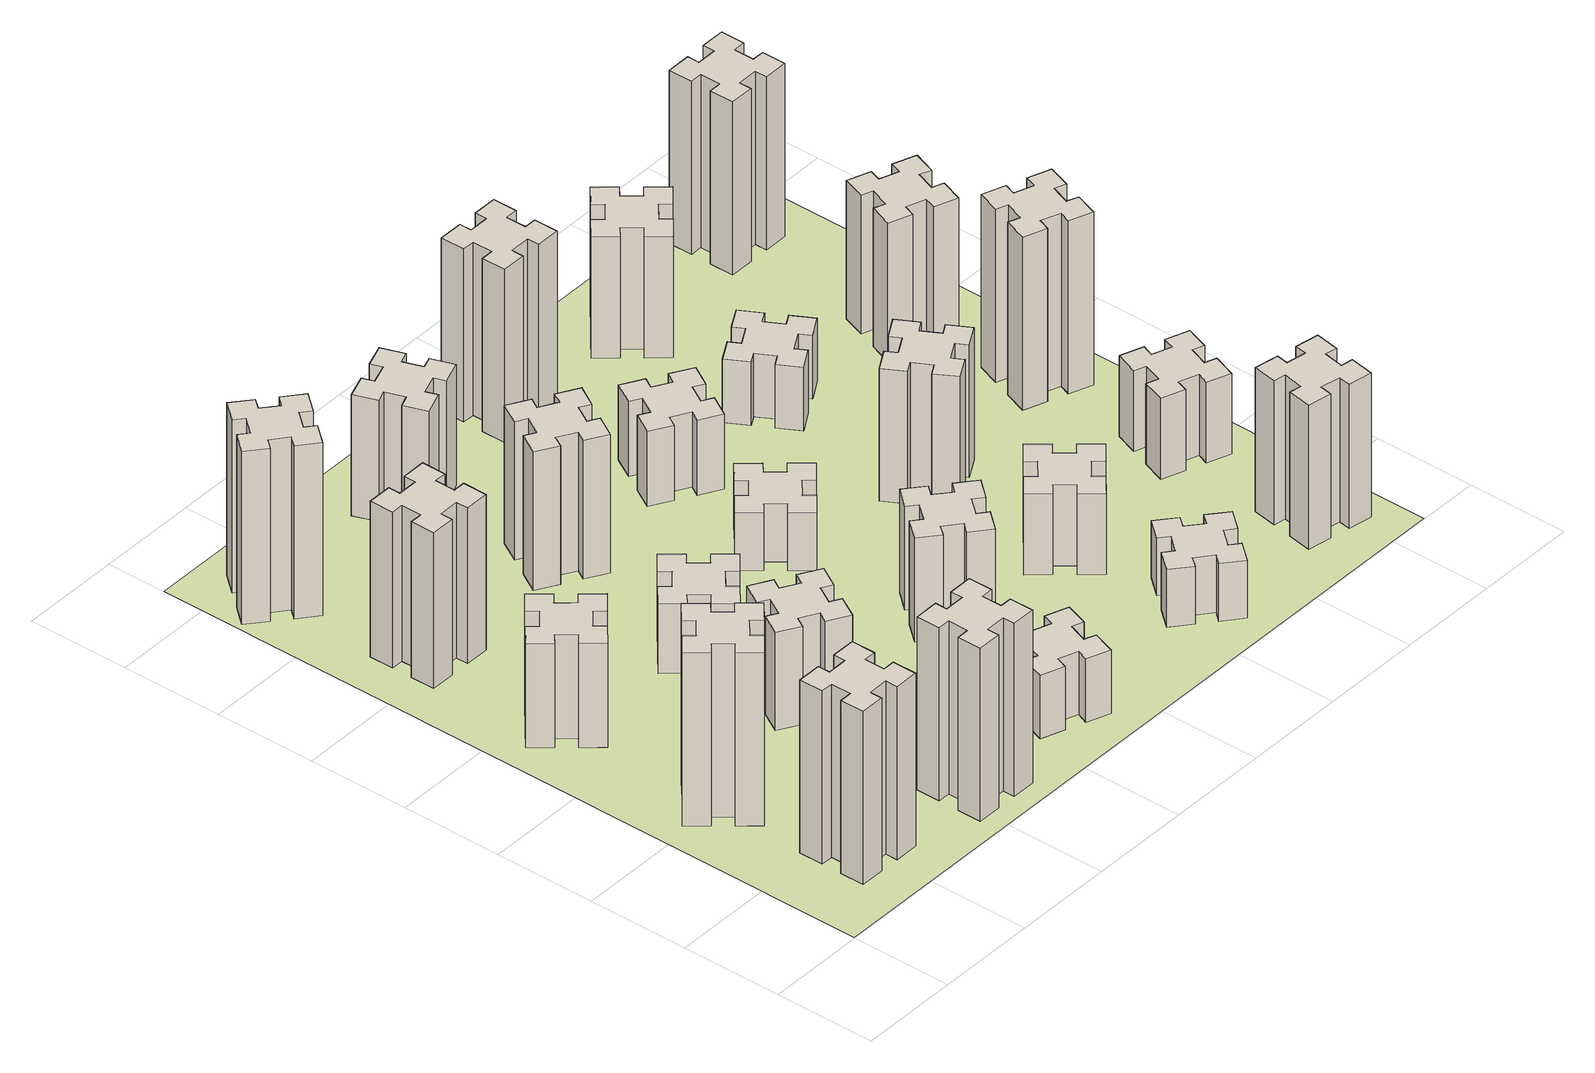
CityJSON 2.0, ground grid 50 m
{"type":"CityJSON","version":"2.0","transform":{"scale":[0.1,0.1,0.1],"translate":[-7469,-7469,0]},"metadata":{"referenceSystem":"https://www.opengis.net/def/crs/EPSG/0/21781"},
"CityObjects":{
"building1":{"type":"Building","attributes":{"class":"1000","function":"1000","usage":"1000","yearOfConstruction":2016,"roofType":"1000","measuredHeight":90,"storeysAboveGround":30,"storeysBelowGround":0},"geometry":[{"type":"Solid","lod":"1","boundaries":[[[[0,1,2,3,4,5,6,7,8,9,10,11,12,13,14,15,16,17,18,19]],[[17,16,20,21]],[[16,15,22,20]],[[15,14,23,22]],[[14,13,24,23]],[[13,12,25,24]],[[12,11,26,25]],[[11,10,27,26]],[[10,9,28,27]],[[9,8,29,28]],[[8,7,30,29]],[[7,6,31,30]],[[6,5,32,31]],[[5,4,33,32]],[[4,3,34,33]],[[3,2,35,34]],[[2,1,36,35]],[[1,0,37,36]],[[0,19,38,37]],[[19,18,39,38]],[[18,17,21,39]],[[24,25,26,27,28,29,30,31,32,33,34,35,36,37,38,39,21,20,22,23]]]]}]},
"building2":{"type":"Building","attributes":{"class":"1000","function":"1000","usage":"1000","yearOfConstruction":2016,"roofType":"1000","measuredHeight":90,"storeysAboveGround":30,"storeysBelowGround":0},"geometry":[{"type":"Solid","lod":"1","boundaries":[[[[40,41,42,43,44,45,46,47,48,49,50,51,52,53,54,55,56,57,58,59]],[[57,56,60,61]],[[56,55,62,60]],[[55,54,63,62]],[[54,53,64,63]],[[53,52,65,64]],[[52,51,66,65]],[[51,50,67,66]],[[50,49,68,67]],[[49,48,69,68]],[[48,47,70,69]],[[47,46,71,70]],[[46,45,72,71]],[[45,44,73,72]],[[44,43,74,73]],[[43,42,75,74]],[[42,41,76,75]],[[41,40,77,76]],[[40,59,78,77]],[[59,58,79,78]],[[58,57,61,79]],[[64,65,66,67,68,69,70,71,72,73,74,75,76,77,78,79,61,60,62,63]]]]}]},
"building3":{"type":"Building","attributes":{"class":"1000","function":"1000","usage":"1000","yearOfConstruction":2016,"roofType":"1000","measuredHeight":54,"storeysAboveGround":30,"storeysBelowGround":0},"geometry":[{"type":"Solid","lod":"1","boundaries":[[[[80,81,82,83,84,85,86,87,88,89,90,91,92,93,94,95,96,97,98,99]],[[97,96,100,101]],[[96,95,102,100]],[[95,94,103,102]],[[94,93,104,103]],[[93,92,105,104]],[[92,91,106,105]],[[91,90,107,106]],[[90,89,108,107]],[[89,88,109,108]],[[88,87,110,109]],[[87,86,111,110]],[[86,85,112,111]],[[85,84,113,112]],[[84,83,114,113]],[[83,82,115,114]],[[82,81,116,115]],[[81,80,117,116]],[[80,99,118,117]],[[99,98,119,118]],[[98,97,101,119]],[[104,105,106,107,108,109,110,111,112,113,114,115,116,117,118,119,101,100,102,103]]]]}]},
"building4":{"type":"Building","attributes":{"class":"1000","function":"1000","usage":"1000","yearOfConstruction":2016,"roofType":"1000","measuredHeight":81,"storeysAboveGround":30,"storeysBelowGround":0},"geometry":[{"type":"Solid","lod":"1","boundaries":[[[[120,121,122,123,124,125,126,127,128,129,130,131,132,133,134,135,136,137,138,139]],[[137,136,140,141]],[[136,135,142,140]],[[135,134,143,142]],[[134,133,144,143]],[[133,132,145,144]],[[132,131,146,145]],[[131,130,147,146]],[[130,129,148,147]],[[129,128,149,148]],[[128,127,150,149]],[[127,126,151,150]],[[126,125,152,151]],[[125,124,153,152]],[[124,123,154,153]],[[123,122,155,154]],[[122,121,156,155]],[[121,120,157,156]],[[120,139,158,157]],[[139,138,159,158]],[[138,137,141,159]],[[144,145,146,147,148,149,150,151,152,153,154,155,156,157,158,159,141,140,142,143]]]]}]},
"building5":{"type":"Building","attributes":{"class":"1000","function":"1000","usage":"1000","yearOfConstruction":2016,"roofType":"1000","measuredHeight":90,"storeysAboveGround":30,"storeysBelowGround":0},"geometry":[{"type":"Solid","lod":"1","boundaries":[[[[160,161,162,163,164,165,166,167,168,169,170,171,172,173,174,175,176,177,178,179]],[[177,176,180,181]],[[176,175,182,180]],[[175,174,183,182]],[[174,173,184,183]],[[173,172,185,184]],[[172,171,186,185]],[[171,170,187,186]],[[170,169,188,187]],[[169,168,189,188]],[[168,167,190,189]],[[167,166,191,190]],[[166,165,192,191]],[[165,164,193,192]],[[164,163,194,193]],[[163,162,195,194]],[[162,161,196,195]],[[161,160,197,196]],[[160,179,198,197]],[[179,178,199,198]],[[178,177,181,199]],[[184,185,186,187,188,189,190,191,192,193,194,195,196,197,198,199,181,180,182,183]]]]}]},
"building6":{"type":"Building","attributes":{"class":"1000","function":"1000","usage":"1000","yearOfConstruction":2016,"roofType":"1000","measuredHeight":90,"storeysAboveGround":30,"storeysBelowGround":0},"geometry":[{"type":"Solid","lod":"1","boundaries":[[[[200,201,202,203,204,205,206,207,208,209,210,211,212,213,214,215,216,217,218,219]],[[217,216,220,221]],[[216,215,222,220]],[[215,214,223,222]],[[214,213,224,223]],[[213,212,225,224]],[[212,211,226,225]],[[211,210,227,226]],[[210,209,228,227]],[[209,208,229,228]],[[208,207,230,229]],[[207,206,231,230]],[[206,205,232,231]],[[205,204,233,232]],[[204,203,234,233]],[[203,202,235,234]],[[202,201,236,235]],[[201,200,237,236]],[[200,219,238,237]],[[219,218,239,238]],[[218,217,221,239]],[[224,225,226,227,228,229,230,231,232,233,234,235,236,237,238,239,221,220,222,223]]]]}]},
"building7":{"type":"Building","attributes":{"class":"1000","function":"1000","usage":"1000","yearOfConstruction":2016,"roofType":"1000","measuredHeight":51,"storeysAboveGround":30,"storeysBelowGround":0},"geometry":[{"type":"Solid","lod":"1","boundaries":[[[[240,241,242,243,244,245,246,247,248,249,250,251,252,253,254,255,256,257,258,259]],[[257,256,260,261]],[[256,255,262,260]],[[255,254,263,262]],[[254,253,264,263]],[[253,252,265,264]],[[252,251,266,265]],[[251,250,267,266]],[[250,249,268,267]],[[249,248,269,268]],[[248,247,270,269]],[[247,246,271,270]],[[246,245,272,271]],[[245,244,273,272]],[[244,243,274,273]],[[243,242,275,274]],[[242,241,276,275]],[[241,240,277,276]],[[240,259,278,277]],[[259,258,279,278]],[[258,257,261,279]],[[264,265,266,267,268,269,270,271,272,273,274,275,276,277,278,279,261,260,262,263]]]]}]},
"building8":{"type":"Building","attributes":{"class":"1000","function":"1000","usage":"1000","yearOfConstruction":2016,"roofType":"1000","measuredHeight":36,"storeysAboveGround":30,"storeysBelowGround":0},"geometry":[{"type":"Solid","lod":"1","boundaries":[[[[280,281,282,283,284,285,286,287,288,289,290,291,292,293,294,295,296,297,298,299]],[[297,296,300,301]],[[296,295,302,300]],[[295,294,303,302]],[[294,293,304,303]],[[293,292,305,304]],[[292,291,306,305]],[[291,290,307,306]],[[290,289,308,307]],[[289,288,309,308]],[[288,287,310,309]],[[287,286,311,310]],[[286,285,312,311]],[[285,284,313,312]],[[284,283,314,313]],[[283,282,315,314]],[[282,281,316,315]],[[281,280,317,316]],[[280,299,318,317]],[[299,298,319,318]],[[298,297,301,319]],[[304,305,306,307,308,309,310,311,312,313,314,315,316,317,318,319,301,300,302,303]]]]}]},
"building9":{"type":"Building","attributes":{"class":"1000","function":"1000","usage":"1000","yearOfConstruction":2016,"roofType":"1000","measuredHeight":33,"storeysAboveGround":30,"storeysBelowGround":0},"geometry":[{"type":"Solid","lod":"1","boundaries":[[[[320,321,322,323,324,325,326,327,328,329,330,331,332,333,334,335,336,337,338,339]],[[337,336,340,341]],[[336,335,342,340]],[[335,334,343,342]],[[334,333,344,343]],[[333,332,345,344]],[[332,331,346,345]],[[331,330,347,346]],[[330,329,348,347]],[[329,328,349,348]],[[328,327,350,349]],[[327,326,351,350]],[[326,325,352,351]],[[325,324,353,352]],[[324,323,354,353]],[[323,322,355,354]],[[322,321,356,355]],[[321,320,357,356]],[[320,339,358,357]],[[339,338,359,358]],[[338,337,341,359]],[[344,345,346,347,348,349,350,351,352,353,354,355,356,357,358,359,341,340,342,343]]]]}]},
"building10":{"type":"Building","attributes":{"class":"1000","function":"1000","usage":"1000","yearOfConstruction":2016,"roofType":"1000","measuredHeight":72,"storeysAboveGround":30,"storeysBelowGround":0},"geometry":[{"type":"Solid","lod":"1","boundaries":[[[[360,361,362,363,364,365,366,367,368,369,370,371,372,373,374,375,376,377,378,379]],[[377,376,380,381]],[[376,375,382,380]],[[375,374,383,382]],[[374,373,384,383]],[[373,372,385,384]],[[372,371,386,385]],[[371,370,387,386]],[[370,369,388,387]],[[369,368,389,388]],[[368,367,390,389]],[[367,366,391,390]],[[366,365,392,391]],[[365,364,393,392]],[[364,363,394,393]],[[363,362,395,394]],[[362,361,396,395]],[[361,360,397,396]],[[360,379,398,397]],[[379,378,399,398]],[[378,377,381,399]],[[384,385,386,387,388,389,390,391,392,393,394,395,396,397,398,399,381,380,382,383]]]]}]},
"building11":{"type":"Building","attributes":{"class":"1000","function":"1000","usage":"1000","yearOfConstruction":2016,"roofType":"1000","measuredHeight":63,"storeysAboveGround":30,"storeysBelowGround":0},"geometry":[{"type":"Solid","lod":"1","boundaries":[[[[400,401,402,403,404,405,406,407,408,409,410,411,412,413,414,415,416,417,418,419]],[[417,416,420,421]],[[416,415,422,420]],[[415,414,423,422]],[[414,413,424,423]],[[413,412,425,424]],[[412,411,426,425]],[[411,410,427,426]],[[410,409,428,427]],[[409,408,429,428]],[[408,407,430,429]],[[407,406,431,430]],[[406,405,432,431]],[[405,404,433,432]],[[404,403,434,433]],[[403,402,435,434]],[[402,401,436,435]],[[401,400,437,436]],[[400,419,438,437]],[[419,418,439,438]],[[418,417,421,439]],[[424,425,426,427,428,429,430,431,432,433,434,435,436,437,438,439,421,420,422,423]]]]}]},
"building12":{"type":"Building","attributes":{"class":"1000","function":"1000","usage":"1000","yearOfConstruction":2016,"roofType":"1000","measuredHeight":54,"storeysAboveGround":30,"storeysBelowGround":0},"geometry":[{"type":"Solid","lod":"1","boundaries":[[[[440,441,442,443,444,445,446,447,448,449,450,451,452,453,454,455,456,457,458,459]],[[457,456,460,461]],[[456,455,462,460]],[[455,454,463,462]],[[454,453,464,463]],[[453,452,465,464]],[[452,451,466,465]],[[451,450,467,466]],[[450,449,468,467]],[[449,448,469,468]],[[448,447,470,469]],[[447,446,471,470]],[[446,445,472,471]],[[445,444,473,472]],[[444,443,474,473]],[[443,442,475,474]],[[442,441,476,475]],[[441,440,477,476]],[[440,459,478,477]],[[459,458,479,478]],[[458,457,461,479]],[[464,465,466,467,468,469,470,471,472,473,474,475,476,477,478,479,461,460,462,463]]]]}]},
"building13":{"type":"Building","attributes":{"class":"1000","function":"1000","usage":"1000","yearOfConstruction":2016,"roofType":"1000","measuredHeight":30,"storeysAboveGround":30,"storeysBelowGround":0},"geometry":[{"type":"Solid","lod":"1","boundaries":[[[[480,481,482,483,484,485,486,487,488,489,490,491,492,493,494,495,496,497,498,499]],[[497,496,500,501]],[[496,495,502,500]],[[495,494,503,502]],[[494,493,504,503]],[[493,492,505,504]],[[492,491,506,505]],[[491,490,507,506]],[[490,489,508,507]],[[489,488,509,508]],[[488,487,510,509]],[[487,486,511,510]],[[486,485,512,511]],[[485,484,513,512]],[[484,483,514,513]],[[483,482,515,514]],[[482,481,516,515]],[[481,480,517,516]],[[480,499,518,517]],[[499,498,519,518]],[[498,497,501,519]],[[504,505,506,507,508,509,510,511,512,513,514,515,516,517,518,519,501,500,502,503]]]]}]},
"building14":{"type":"Building","attributes":{"class":"1000","function":"1000","usage":"1000","yearOfConstruction":2016,"roofType":"1000","measuredHeight":39,"storeysAboveGround":30,"storeysBelowGround":0},"geometry":[{"type":"Solid","lod":"1","boundaries":[[[[520,521,522,523,524,525,526,527,528,529,530,531,532,533,534,535,536,537,538,539]],[[537,536,540,541]],[[536,535,542,540]],[[535,534,543,542]],[[534,533,544,543]],[[533,532,545,544]],[[532,531,546,545]],[[531,530,547,546]],[[530,529,548,547]],[[529,528,549,548]],[[528,527,550,549]],[[527,526,551,550]],[[526,525,552,551]],[[525,524,553,552]],[[524,523,554,553]],[[523,522,555,554]],[[522,521,556,555]],[[521,520,557,556]],[[520,539,558,557]],[[539,538,559,558]],[[538,537,541,559]],[[544,545,546,547,548,549,550,551,552,553,554,555,556,557,558,559,541,540,542,543]]]]}]},
"building15":{"type":"Building","attributes":{"class":"1000","function":"1000","usage":"1000","yearOfConstruction":2016,"roofType":"1000","measuredHeight":30,"storeysAboveGround":30,"storeysBelowGround":0},"geometry":[{"type":"Solid","lod":"1","boundaries":[[[[560,561,562,563,564,565,566,567,568,569,570,571,572,573,574,575,576,577,578,579]],[[577,576,580,581]],[[576,575,582,580]],[[575,574,583,582]],[[574,573,584,583]],[[573,572,585,584]],[[572,571,586,585]],[[571,570,587,586]],[[570,569,588,587]],[[569,568,589,588]],[[568,567,590,589]],[[567,566,591,590]],[[566,565,592,591]],[[565,564,593,592]],[[564,563,594,593]],[[563,562,595,594]],[[562,561,596,595]],[[561,560,597,596]],[[560,579,598,597]],[[579,578,599,598]],[[578,577,581,599]],[[584,585,586,587,588,589,590,591,592,593,594,595,596,597,598,599,581,580,582,583]]]]}]},
"building16":{"type":"Building","attributes":{"class":"1000","function":"1000","usage":"1000","yearOfConstruction":2016,"roofType":"1000","measuredHeight":90,"storeysAboveGround":30,"storeysBelowGround":0},"geometry":[{"type":"Solid","lod":"1","boundaries":[[[[600,601,602,603,604,605,606,607,608,609,610,611,612,613,614,615,616,617,618,619]],[[617,616,620,621]],[[616,615,622,620]],[[615,614,623,622]],[[614,613,624,623]],[[613,612,625,624]],[[612,611,626,625]],[[611,610,627,626]],[[610,609,628,627]],[[609,608,629,628]],[[608,607,630,629]],[[607,606,631,630]],[[606,605,632,631]],[[605,604,633,632]],[[604,603,634,633]],[[603,602,635,634]],[[602,601,636,635]],[[601,600,637,636]],[[600,619,638,637]],[[619,618,639,638]],[[618,617,621,639]],[[624,625,626,627,628,629,630,631,632,633,634,635,636,637,638,639,621,620,622,623]]]]}]},
"building17":{"type":"Building","attributes":{"class":"1000","function":"1000","usage":"1000","yearOfConstruction":2016,"roofType":"1000","measuredHeight":42,"storeysAboveGround":30,"storeysBelowGround":0},"geometry":[{"type":"Solid","lod":"1","boundaries":[[[[640,641,642,643,644,645,646,647,648,649,650,651,652,653,654,655,656,657,658,659]],[[657,656,660,661]],[[656,655,662,660]],[[655,654,663,662]],[[654,653,664,663]],[[653,652,665,664]],[[652,651,666,665]],[[651,650,667,666]],[[650,649,668,667]],[[649,648,669,668]],[[648,647,670,669]],[[647,646,671,670]],[[646,645,672,671]],[[645,644,673,672]],[[644,643,674,673]],[[643,642,675,674]],[[642,641,676,675]],[[641,640,677,676]],[[640,659,678,677]],[[659,658,679,678]],[[658,657,661,679]],[[664,665,666,667,668,669,670,671,672,673,674,675,676,677,678,679,661,660,662,663]]]]}]},
"building18":{"type":"Building","attributes":{"class":"1000","function":"1000","usage":"1000","yearOfConstruction":2016,"roofType":"1000","measuredHeight":69,"storeysAboveGround":30,"storeysBelowGround":0},"geometry":[{"type":"Solid","lod":"1","boundaries":[[[[680,681,682,683,684,685,686,687,688,689,690,691,692,693,694,695,696,697,698,699]],[[697,696,700,701]],[[696,695,702,700]],[[695,694,703,702]],[[694,693,704,703]],[[693,692,705,704]],[[692,691,706,705]],[[691,690,707,706]],[[690,689,708,707]],[[689,688,709,708]],[[688,687,710,709]],[[687,686,711,710]],[[686,685,712,711]],[[685,684,713,712]],[[684,683,714,713]],[[683,682,715,714]],[[682,681,716,715]],[[681,680,717,716]],[[680,699,718,717]],[[699,698,719,718]],[[698,697,701,719]],[[704,705,706,707,708,709,710,711,712,713,714,715,716,717,718,719,701,700,702,703]]]]}]},
"building19":{"type":"Building","attributes":{"class":"1000","function":"1000","usage":"1000","yearOfConstruction":2016,"roofType":"1000","measuredHeight":33,"storeysAboveGround":30,"storeysBelowGround":0},"geometry":[{"type":"Solid","lod":"1","boundaries":[[[[720,721,722,723,724,725,726,727,728,729,730,731,732,733,734,735,736,737,738,739]],[[737,736,740,741]],[[736,735,742,740]],[[735,734,743,742]],[[734,733,744,743]],[[733,732,745,744]],[[732,731,746,745]],[[731,730,747,746]],[[730,729,748,747]],[[729,728,749,748]],[[728,727,750,749]],[[727,726,751,750]],[[726,725,752,751]],[[725,724,753,752]],[[724,723,754,753]],[[723,722,755,754]],[[722,721,756,755]],[[721,720,757,756]],[[720,739,758,757]],[[739,738,759,758]],[[738,737,741,759]],[[744,745,746,747,748,749,750,751,752,753,754,755,756,757,758,759,741,740,742,743]]]]}]},
"building20":{"type":"Building","attributes":{"class":"1000","function":"1000","usage":"1000","yearOfConstruction":2016,"roofType":"1000","measuredHeight":75,"storeysAboveGround":30,"storeysBelowGround":0},"geometry":[{"type":"Solid","lod":"1","boundaries":[[[[760,761,762,763,764,765,766,767,768,769,770,771,772,773,774,775,776,777,778,779]],[[777,776,780,781]],[[776,775,782,780]],[[775,774,783,782]],[[774,773,784,783]],[[773,772,785,784]],[[772,771,786,785]],[[771,770,787,786]],[[770,769,788,787]],[[769,768,789,788]],[[768,767,790,789]],[[767,766,791,790]],[[766,765,792,791]],[[765,764,793,792]],[[764,763,794,793]],[[763,762,795,794]],[[762,761,796,795]],[[761,760,797,796]],[[760,779,798,797]],[[779,778,799,798]],[[778,777,781,799]],[[784,785,786,787,788,789,790,791,792,793,794,795,796,797,798,799,781,780,782,783]]]]}]},
"building21":{"type":"Building","attributes":{"class":"1000","function":"1000","usage":"1000","yearOfConstruction":2016,"roofType":"1000","measuredHeight":63,"storeysAboveGround":30,"storeysBelowGround":0},"geometry":[{"type":"Solid","lod":"1","boundaries":[[[[800,801,802,803,804,805,806,807,808,809,810,811,812,813,814,815,816,817,818,819]],[[817,816,820,821]],[[816,815,822,820]],[[815,814,823,822]],[[814,813,824,823]],[[813,812,825,824]],[[812,811,826,825]],[[811,810,827,826]],[[810,809,828,827]],[[809,808,829,828]],[[808,807,830,829]],[[807,806,831,830]],[[806,805,832,831]],[[805,804,833,832]],[[804,803,834,833]],[[803,802,835,834]],[[802,801,836,835]],[[801,800,837,836]],[[800,819,838,837]],[[819,818,839,838]],[[818,817,821,839]],[[824,825,826,827,828,829,830,831,832,833,834,835,836,837,838,839,821,820,822,823]]]]}]},
"building22":{"type":"Building","attributes":{"class":"1000","function":"1000","usage":"1000","yearOfConstruction":2016,"roofType":"1000","measuredHeight":42,"storeysAboveGround":30,"storeysBelowGround":0},"geometry":[{"type":"Solid","lod":"1","boundaries":[[[[840,841,842,843,844,845,846,847,848,849,850,851,852,853,854,855,856,857,858,859]],[[857,856,860,861]],[[856,855,862,860]],[[855,854,863,862]],[[854,853,864,863]],[[853,852,865,864]],[[852,851,866,865]],[[851,850,867,866]],[[850,849,868,867]],[[849,848,869,868]],[[848,847,870,869]],[[847,846,871,870]],[[846,845,872,871]],[[845,844,873,872]],[[844,843,874,873]],[[843,842,875,874]],[[842,841,876,875]],[[841,840,877,876]],[[840,859,878,877]],[[859,858,879,878]],[[858,857,861,879]],[[864,865,866,867,868,869,870,871,872,873,874,875,876,877,878,879,861,860,862,863]]]]}]},
"building23":{"type":"Building","attributes":{"class":"1000","function":"1000","usage":"1000","yearOfConstruction":2016,"roofType":"1000","measuredHeight":90,"storeysAboveGround":30,"storeysBelowGround":0},"geometry":[{"type":"Solid","lod":"1","boundaries":[[[[880,881,882,883,884,885,886,887,888,889,890,891,892,893,894,895,896,897,898,899]],[[897,896,900,901]],[[896,895,902,900]],[[895,894,903,902]],[[894,893,904,903]],[[893,892,905,904]],[[892,891,906,905]],[[891,890,907,906]],[[890,889,908,907]],[[889,888,909,908]],[[888,887,910,909]],[[887,886,911,910]],[[886,885,912,911]],[[885,884,913,912]],[[884,883,914,913]],[[883,882,915,914]],[[882,881,916,915]],[[881,880,917,916]],[[880,899,918,917]],[[899,898,919,918]],[[898,897,901,919]],[[904,905,906,907,908,909,910,911,912,913,914,915,916,917,918,919,901,900,902,903]]]]}]},
"building24":{"type":"Building","attributes":{"class":"1000","function":"1000","usage":"1000","yearOfConstruction":2016,"roofType":"1000","measuredHeight":72,"storeysAboveGround":30,"storeysBelowGround":0},"geometry":[{"type":"Solid","lod":"1","boundaries":[[[[920,921,922,923,924,925,926,927,928,929,930,931,932,933,934,935,936,937,938,939]],[[937,936,940,941]],[[936,935,942,940]],[[935,934,943,942]],[[934,933,944,943]],[[933,932,945,944]],[[932,931,946,945]],[[931,930,947,946]],[[930,929,948,947]],[[929,928,949,948]],[[928,927,950,949]],[[927,926,951,950]],[[926,925,952,951]],[[925,924,953,952]],[[924,923,954,953]],[[923,922,955,954]],[[922,921,956,955]],[[921,920,957,956]],[[920,939,958,957]],[[939,938,959,958]],[[938,937,941,959]],[[944,945,946,947,948,949,950,951,952,953,954,955,956,957,958,959,941,940,942,943]]]]}]},
"building25":{"type":"Building","attributes":{"class":"1000","function":"1000","usage":"1000","yearOfConstruction":2016,"roofType":"1000","measuredHeight":90,"storeysAboveGround":30,"storeysBelowGround":0},"geometry":[{"type":"Solid","lod":"1","boundaries":[[[[960,961,962,963,964,965,966,967,968,969,970,971,972,973,974,975,976,977,978,979]],[[977,976,980,981]],[[976,975,982,980]],[[975,974,983,982]],[[974,973,984,983]],[[973,972,985,984]],[[972,971,986,985]],[[971,970,987,986]],[[970,969,988,987]],[[969,968,989,988]],[[968,967,990,989]],[[967,966,991,990]],[[966,965,992,991]],[[965,964,993,992]],[[964,963,994,993]],[[963,962,995,994]],[[962,961,996,995]],[[961,960,997,996]],[[960,979,998,997]],[[979,978,999,998]],[[978,977,981,999]],[[984,985,986,987,988,989,990,991,992,993,994,995,996,997,998,999,981,980,982,983]]]]}]},
"landuse1":{"type":"LandUse","attributes":{"name":"plot1","function":"1010"},"geometry":[{"type":"MultiSurface","lod":"1","boundaries":[[[1000,1001,1002,1003]]]}]}
},
"vertices":[
[365,425,0],[365,325,0],[305,325,0],[305,205,0],[425,205,0],[425,265,0],[525,265,0],[525,205,0],[645,205,0],[645,325,0],[585,325,0],[585,425,0],[645,425,0],[645,545,0],[525,545,0],[525,485,0],[425,485,0],[425,545,0],[305,545,0],[305,425,0],[425,485,900],[425,545,900],[525,485,900],[525,545,900],[645,545,900],[645,425,900],[585,425,900],[585,325,900],[645,325,900],[645,205,900],[525,205,900],[525,265,900],[425,265,900],[425,205,900],[305,205,900],[305,325,900],[365,325,900],[365,425,900],[305,425,900],[305,545,900],
[492,1048,0],[427,1124,0],[473,1163,0],[396,1255,0],[304,1178,0],[343,1132,0],[266,1067,0],[228,1113,0],[136,1036,0],[213,944,0],[259,983,0],[323,906,0],[277,868,0],[354,776,0],[446,853,0],[408,899,0],[484,963,0],[523,917,0],[615,994,0],[538,1086,0],[484,963,900],[523,917,900],[408,899,900],[446,853,900],[354,776,900],[277,868,900],[323,906,900],[259,983,900],[213,944,900],[136,1036,900],[228,1113,900],[266,1067,900],[343,1132,900],[304,1178,900],[396,1255,900],[473,1163,900],[427,1124,900],[492,1048,900],[538,1086,900],[615,994,900],
[492,1888,0],[427,1964,0],[473,2003,0],[396,2095,0],[304,2018,0],[343,1972,0],[266,1907,0],[228,1953,0],[136,1876,0],[213,1784,0],[259,1823,0],[323,1746,0],[277,1708,0],[354,1616,0],[446,1693,0],[408,1739,0],[484,1803,0],[523,1757,0],[615,1834,0],[538,1926,0],[484,1803,540],[523,1757,540],[408,1739,540],[446,1693,540],[354,1616,540],[277,1708,540],[323,1746,540],[259,1823,540],[213,1784,540],[136,1876,540],[228,1953,540],[266,1907,540],[343,1972,540],[304,2018,540],[396,2095,540],[473,2003,540],[427,1964,540],[492,1888,540],[538,1926,540],[615,1834,540],
[485,2545,0],[485,2645,0],[545,2645,0],[545,2765,0],[425,2765,0],[425,2705,0],[325,2705,0],[325,2765,0],[205,2765,0],[205,2645,0],[265,2645,0],[265,2545,0],[205,2545,0],[205,2425,0],[325,2425,0],[325,2485,0],[425,2485,0],[425,2425,0],[545,2425,0],[545,2545,0],[425,2485,810],[425,2425,810],[325,2485,810],[325,2425,810],[205,2425,810],[205,2545,810],[265,2545,810],[265,2645,810],[205,2645,810],[205,2765,810],[325,2765,810],[325,2705,810],[425,2705,810],[425,2765,810],[545,2765,810],[545,2645,810],[485,2645,810],[485,2545,810],[545,2545,810],[545,2425,810],
[1005,325,0],[1005,225,0],[945,225,0],[945,105,0],[1065,105,0],[1065,165,0],[1165,165,0],[1165,105,0],[1285,105,0],[1285,225,0],[1225,225,0],[1225,325,0],[1285,325,0],[1285,445,0],[1165,445,0],[1165,385,0],[1065,385,0],[1065,445,0],[945,445,0],[945,325,0],[1065,385,900],[1065,445,900],[1165,385,900],[1165,445,900],[1285,445,900],[1285,325,900],[1225,325,900],[1225,225,900],[1285,225,900],[1285,105,900],[1165,105,900],[1165,165,900],[1065,165,900],[1065,105,900],[945,105,900],[945,225,900],[1005,225,900],[1005,325,900],[945,325,900],[945,445,900],
[384,3387,0],[308,3452,0],[346,3498,0],[254,3575,0],[177,3483,0],[223,3444,0],[159,3368,0],[113,3406,0],[36,3314,0],[128,3237,0],[166,3283,0],[243,3219,0],[204,3173,0],[296,3096,0],[373,3188,0],[327,3226,0],[392,3303,0],[438,3264,0],[515,3356,0],[423,3433,0],[392,3303,900],[438,3264,900],[327,3226,900],[373,3188,900],[296,3096,900],[204,3173,900],[243,3219,900],[166,3283,900],[128,3237,900],[36,3314,900],[113,3406,900],[159,3368,900],[223,3444,900],[177,3483,900],[254,3575,900],[346,3498,900],[308,3452,900],[384,3387,900],[423,3433,900],[515,3356,900],
[1186,1117,0],[1236,1204,0],[1288,1174,0],[1348,1278,0],[1244,1338,0],[1214,1286,0],[1127,1336,0],[1157,1388,0],[1053,1448,0],[993,1344,0],[1045,1314,0],[995,1227,0],[943,1257,0],[883,1153,0],[987,1093,0],[1017,1145,0],[1104,1095,0],[1074,1043,0],[1178,983,0],[1238,1087,0],[1104,1095,510],[1074,1043,510],[1017,1145,510],[987,1093,510],[883,1153,510],[943,1257,510],[995,1227,510],[1045,1314,510],[993,1344,510],[1053,1448,510],[1157,1388,510],[1127,1336,510],[1214,1286,510],[1244,1338,510],[1348,1278,510],[1288,1174,510],[1236,1204,510],[1186,1117,510],[1238,1087,510],[1178,983,510],
[1083,1872,0],[1006,1807,0],[968,1853,0],[876,1776,0],[953,1684,0],[999,1723,0],[1063,1646,0],[1017,1608,0],[1094,1516,0],[1186,1593,0],[1148,1639,0],[1224,1703,0],[1263,1657,0],[1355,1734,0],[1278,1826,0],[1232,1788,0],[1167,1864,0],[1213,1903,0],[1136,1995,0],[1044,1918,0],[1167,1864,360],[1213,1903,360],[1232,1788,360],[1278,1826,360],[1355,1734,360],[1263,1657,360],[1224,1703,360],[1148,1639,360],[1186,1593,360],[1094,1516,360],[1017,1608,360],[1063,1646,360],[999,1723,360],[953,1684,360],[876,1776,360],[968,1853,360],[1006,1807,360],[1083,1872,360],[1044,1918,360],[1136,1995,360],
[1669,460,0],[1635,366,0],[1579,387,0],[1537,274,0],[1650,233,0],[1671,289,0],[1765,255,0],[1744,199,0],[1857,157,0],[1898,270,0],[1842,291,0],[1876,385,0],[1932,364,0],[1973,477,0],[1860,518,0],[1840,462,0],[1746,496,0],[1767,552,0],[1654,593,0],[1613,480,0],[1746,496,330],[1767,552,330],[1840,462,330],[1860,518,330],[1973,477,330],[1932,364,330],[1876,385,330],[1842,291,330],[1898,270,330],[1857,157,330],[1744,199,330],[1765,255,330],[1671,289,330],[1650,233,330],[1537,274,330],[1579,387,330],[1635,366,330],[1669,460,330],[1613,480,330],[1654,593,330],
[1314,2666,0],[1227,2716,0],[1257,2768,0],[1153,2828,0],[1093,2724,0],[1145,2694,0],[1095,2607,0],[1043,2637,0],[983,2533,0],[1087,2473,0],[1117,2525,0],[1204,2475,0],[1174,2423,0],[1278,2363,0],[1338,2467,0],[1286,2497,0],[1336,2584,0],[1388,2554,0],[1448,2658,0],[1344,2718,0],[1336,2584,720],[1388,2554,720],[1286,2497,720],[1338,2467,720],[1278,2363,720],[1174,2423,720],[1204,2475,720],[1117,2525,720],[1087,2473,720],[983,2533,720],[1043,2637,720],[1095,2607,720],[1145,2694,720],[1093,2724,720],[1153,2828,720],[1257,2768,720],[1227,2716,720],[1314,2666,720],[1344,2718,720],[1448,2658,720],
[1125,3456,0],[1031,3422,0],[1010,3478,0],[897,3437,0],[939,3324,0],[995,3345,0],[1029,3251,0],[973,3230,0],[1014,3117,0],[1127,3159,0],[1106,3215,0],[1200,3249,0],[1220,3193,0],[1333,3234,0],[1292,3347,0],[1236,3326,0],[1202,3420,0],[1258,3440,0],[1217,3553,0],[1104,3512,0],[1202,3420,630],[1258,3440,630],[1236,3326,630],[1292,3347,630],[1333,3234,630],[1220,3193,630],[1200,3249,630],[1106,3215,630],[1127,3159,630],[1014,3117,630],[973,3230,630],[1029,3251,630],[995,3345,630],[939,3324,630],[897,3437,630],[1010,3478,630],[1031,3422,630],[1125,3456,630],[1104,3512,630],[1217,3553,630],
[1846,1063,0],[1923,999,0],[1884,953,0],[1976,876,0],[2053,968,0],[2007,1006,0],[2072,1083,0],[2118,1044,0],[2195,1136,0],[2103,1213,0],[2064,1167,0],[1988,1232,0],[2026,1278,0],[1934,1355,0],[1857,1263,0],[1903,1224,0],[1839,1148,0],[1793,1186,0],[1716,1094,0],[1808,1017,0],[1839,1148,540],[1793,1186,540],[1903,1224,540],[1857,1263,540],[1934,1355,540],[2026,1278,540],[1988,1232,540],[2064,1167,540],[2103,1213,540],[2195,1136,540],[2118,1044,540],[2072,1083,540],[2007,1006,540],[2053,968,540],[1976,876,540],[1884,953,540],[1923,999,540],[1846,1063,540],[1808,1017,540],[1716,1094,540],
[1972,1988,0],[1907,2064,0],[1953,2103,0],[1876,2195,0],[1784,2118,0],[1823,2072,0],[1746,2007,0],[1708,2053,0],[1616,1976,0],[1693,1884,0],[1739,1923,0],[1803,1846,0],[1757,1808,0],[1834,1716,0],[1926,1793,0],[1888,1839,0],[1964,1903,0],[2003,1857,0],[2095,1934,0],[2018,2026,0],[1964,1903,300],[2003,1857,300],[1888,1839,300],[1926,1793,300],[1834,1716,300],[1757,1808,300],[1803,1846,300],[1739,1923,300],[1693,1884,300],[1616,1976,300],[1708,2053,300],[1746,2007,300],[1823,2072,300],[1784,2118,300],[1876,2195,300],[1953,2103,300],[1907,2064,300],[1972,1988,300],[2018,2026,300],[2095,1934,300],
[2026,2497,0],[2076,2584,0],[2128,2554,0],[2188,2658,0],[2084,2718,0],[2054,2666,0],[1967,2716,0],[1997,2768,0],[1893,2828,0],[1833,2724,0],[1885,2694,0],[1835,2607,0],[1783,2637,0],[1723,2533,0],[1827,2473,0],[1857,2525,0],[1944,2475,0],[1914,2423,0],[2018,2363,0],[2078,2467,0],[1944,2475,390],[1914,2423,390],[1857,2525,390],[1827,2473,390],[1723,2533,390],[1783,2637,390],[1835,2607,390],[1885,2694,390],[1833,2724,390],[1893,2828,390],[1997,2768,390],[1967,2716,390],[2054,2666,390],[2084,2718,390],[2188,2658,390],[2128,2554,390],[2076,2584,390],[2026,2497,390],[2078,2467,390],[2018,2363,390],
[2586,323,0],[2663,259,0],[2624,213,0],[2716,136,0],[2793,228,0],[2747,266,0],[2812,343,0],[2858,304,0],[2935,396,0],[2843,473,0],[2804,427,0],[2728,492,0],[2766,538,0],[2674,615,0],[2597,523,0],[2643,484,0],[2579,408,0],[2533,446,0],[2456,354,0],[2548,277,0],[2579,408,300],[2533,446,300],[2643,484,300],[2597,523,300],[2674,615,300],[2766,538,300],[2728,492,300],[2804,427,300],[2843,473,300],[2935,396,300],[2858,304,300],[2812,343,300],[2747,266,300],[2793,228,300],[2716,136,300],[2624,213,300],[2663,259,300],[2586,323,300],[2548,277,300],[2456,354,300],
[1965,3385,0],[1965,3485,0],[2025,3485,0],[2025,3605,0],[1905,3605,0],[1905,3545,0],[1805,3545,0],[1805,3605,0],[1685,3605,0],[1685,3485,0],[1745,3485,0],[1745,3385,0],[1685,3385,0],[1685,3265,0],[1805,3265,0],[1805,3325,0],[1905,3325,0],[1905,3265,0],[2025,3265,0],[2025,3385,0],[1905,3325,900],[1905,3265,900],[1805,3325,900],[1805,3265,900],[1685,3265,900],[1685,3385,900],[1745,3385,900],[1745,3485,900],[1685,3485,900],[1685,3605,900],[1805,3605,900],[1805,3545,900],[1905,3545,900],[1905,3605,900],[2025,3605,900],[2025,3485,900],[1965,3485,900],[1965,3385,900],[2025,3385,900],[2025,3265,900],
[2628,899,0],[2704,963,0],[2743,917,0],[2835,994,0],[2758,1086,0],[2712,1048,0],[2647,1124,0],[2693,1163,0],[2616,1255,0],[2524,1178,0],[2563,1132,0],[2486,1067,0],[2448,1113,0],[2356,1036,0],[2433,944,0],[2479,983,0],[2543,906,0],[2497,868,0],[2574,776,0],[2666,853,0],[2543,906,420],[2497,868,420],[2479,983,420],[2433,944,420],[2356,1036,420],[2448,1113,420],[2486,1067,420],[2563,1132,420],[2524,1178,420],[2616,1255,420],[2693,1163,420],[2647,1124,420],[2712,1048,420],[2758,1086,420],[2835,994,420],[2743,917,420],[2704,963,420],[2628,899,420],[2666,853,420],[2574,776,420],
[2475,1744,0],[2525,1657,0],[2473,1627,0],[2533,1523,0],[2637,1583,0],[2607,1635,0],[2694,1685,0],[2724,1633,0],[2828,1693,0],[2768,1797,0],[2716,1767,0],[2666,1854,0],[2718,1884,0],[2658,1988,0],[2554,1928,0],[2584,1876,0],[2497,1826,0],[2467,1878,0],[2363,1818,0],[2423,1714,0],[2497,1826,690],[2467,1878,690],[2584,1876,690],[2554,1928,690],[2658,1988,690],[2718,1884,690],[2666,1854,690],[2716,1767,690],[2768,1797,690],[2828,1693,690],[2724,1633,690],[2694,1685,690],[2607,1635,690],[2637,1583,690],[2533,1523,690],[2473,1627,690],[2525,1657,690],[2475,1744,690],[2423,1714,690],[2363,1818,690],
[2475,2584,0],[2525,2497,0],[2473,2467,0],[2533,2363,0],[2637,2423,0],[2607,2475,0],[2694,2525,0],[2724,2473,0],[2828,2533,0],[2768,2637,0],[2716,2607,0],[2666,2694,0],[2718,2724,0],[2658,2828,0],[2554,2768,0],[2584,2716,0],[2497,2666,0],[2467,2718,0],[2363,2658,0],[2423,2554,0],[2497,2666,330],[2467,2718,330],[2584,2716,330],[2554,2768,330],[2658,2828,330],[2718,2724,330],[2666,2694,330],[2716,2607,330],[2768,2637,330],[2828,2533,330],[2724,2473,330],[2694,2525,330],[2607,2475,330],[2637,2423,330],[2533,2363,330],[2473,2467,330],[2525,2497,330],[2475,2584,330],[2423,2554,330],[2363,2658,330],
[3504,475,0],[3405,492,0],[3416,551,0],[3297,572,0],[3277,454,0],[3336,444,0],[3318,345,0],[3259,356,0],[3238,237,0],[3357,217,0],[3367,276,0],[3465,258,0],[3455,199,0],[3573,178,0],[3594,297,0],[3535,307,0],[3552,405,0],[3611,395,0],[3632,513,0],[3514,534,0],[3552,405,750],[3611,395,750],[3535,307,750],[3594,297,750],[3573,178,750],[3455,199,750],[3465,258,750],[3367,276,750],[3357,217,750],[3238,237,750],[3259,356,750],[3318,345,750],[3336,444,750],[3277,454,750],[3297,572,750],[3416,551,750],[3405,492,750],[3504,475,750],[3514,534,750],[3632,513,750],
[2712,3368,0],[2647,3444,0],[2693,3483,0],[2616,3575,0],[2524,3498,0],[2563,3452,0],[2486,3387,0],[2448,3433,0],[2356,3356,0],[2433,3264,0],[2479,3303,0],[2543,3226,0],[2497,3188,0],[2574,3096,0],[2666,3173,0],[2628,3219,0],[2704,3283,0],[2743,3237,0],[2835,3314,0],[2758,3406,0],[2704,3283,630],[2743,3237,630],[2628,3219,630],[2666,3173,630],[2574,3096,630],[2497,3188,630],[2543,3226,630],[2479,3303,630],[2433,3264,630],[2356,3356,630],[2448,3433,630],[2486,3387,630],[2563,3452,630],[2524,3498,630],[2616,3575,630],[2693,3483,630],[2647,3444,630],[2712,3368,630],[2758,3406,630],[2835,3314,630],
[3351,1029,0],[3445,995,0],[3424,939,0],[3537,897,0],[3578,1010,0],[3522,1031,0],[3556,1125,0],[3612,1104,0],[3653,1217,0],[3540,1258,0],[3520,1202,0],[3426,1236,0],[3447,1292,0],[3334,1333,0],[3293,1220,0],[3349,1200,0],[3315,1106,0],[3259,1127,0],[3217,1014,0],[3330,973,0],[3315,1106,420],[3259,1127,420],[3349,1200,420],[3293,1220,420],[3334,1333,420],[3447,1292,420],[3426,1236,420],[3520,1202,420],[3540,1258,420],[3653,1217,420],[3612,1104,420],[3556,1125,420],[3522,1031,420],[3578,1010,420],[3537,897,420],[3424,939,420],[3445,995,420],[3351,1029,420],[3330,973,420],[3217,1014,420],
[3520,1942,0],[3426,1976,0],[3447,2032,0],[3334,2073,0],[3293,1960,0],[3349,1940,0],[3315,1846,0],[3259,1867,0],[3217,1754,0],[3330,1713,0],[3351,1769,0],[3445,1735,0],[3424,1679,0],[3537,1637,0],[3578,1750,0],[3522,1771,0],[3556,1865,0],[3612,1844,0],[3653,1957,0],[3540,1998,0],[3556,1865,900],[3612,1844,900],[3522,1771,900],[3578,1750,900],[3537,1637,900],[3424,1679,900],[3445,1735,900],[3351,1769,900],[3330,1713,900],[3217,1754,900],[3259,1867,900],[3315,1846,900],[3349,1940,900],[3293,1960,900],[3334,2073,900],[3447,2032,900],[3426,1976,900],[3520,1942,900],[3540,1998,900],[3653,1957,900],
[3420,2582,0],[3326,2616,0],[3347,2672,0],[3234,2713,0],[3193,2600,0],[3249,2580,0],[3215,2486,0],[3159,2507,0],[3117,2394,0],[3230,2353,0],[3251,2409,0],[3345,2375,0],[3324,2319,0],[3437,2277,0],[3478,2390,0],[3422,2411,0],[3456,2505,0],[3512,2484,0],[3553,2597,0],[3440,2638,0],[3456,2505,720],[3512,2484,720],[3422,2411,720],[3478,2390,720],[3437,2277,720],[3324,2319,720],[3345,2375,720],[3251,2409,720],[3230,2353,720],[3117,2394,720],[3159,2507,720],[3215,2486,720],[3249,2580,720],[3193,2600,720],[3234,2713,720],[3347,2672,720],[3326,2616,720],[3420,2582,720],[3440,2638,720],[3553,2597,720],
[3285,3325,0],[3385,3325,0],[3385,3265,0],[3505,3265,0],[3505,3385,0],[3445,3385,0],[3445,3485,0],[3505,3485,0],[3505,3605,0],[3385,3605,0],[3385,3545,0],[3285,3545,0],[3285,3605,0],[3165,3605,0],[3165,3485,0],[3225,3485,0],[3225,3385,0],[3165,3385,0],[3165,3265,0],[3285,3265,0],[3225,3385,900],[3165,3385,900],[3225,3485,900],[3165,3485,900],[3165,3605,900],[3285,3605,900],[3285,3545,900],[3385,3545,900],[3385,3605,900],[3505,3605,900],[3505,3485,900],[3445,3485,900],[3445,3385,900],[3505,3385,900],[3505,3265,900],[3385,3265,900],[3385,3325,900],[3285,3325,900],[3285,3265,900],[3165,3265,900],
[5,3705,0],[3705,3705,0],[3705,5,0],[5,5,0]
]}
